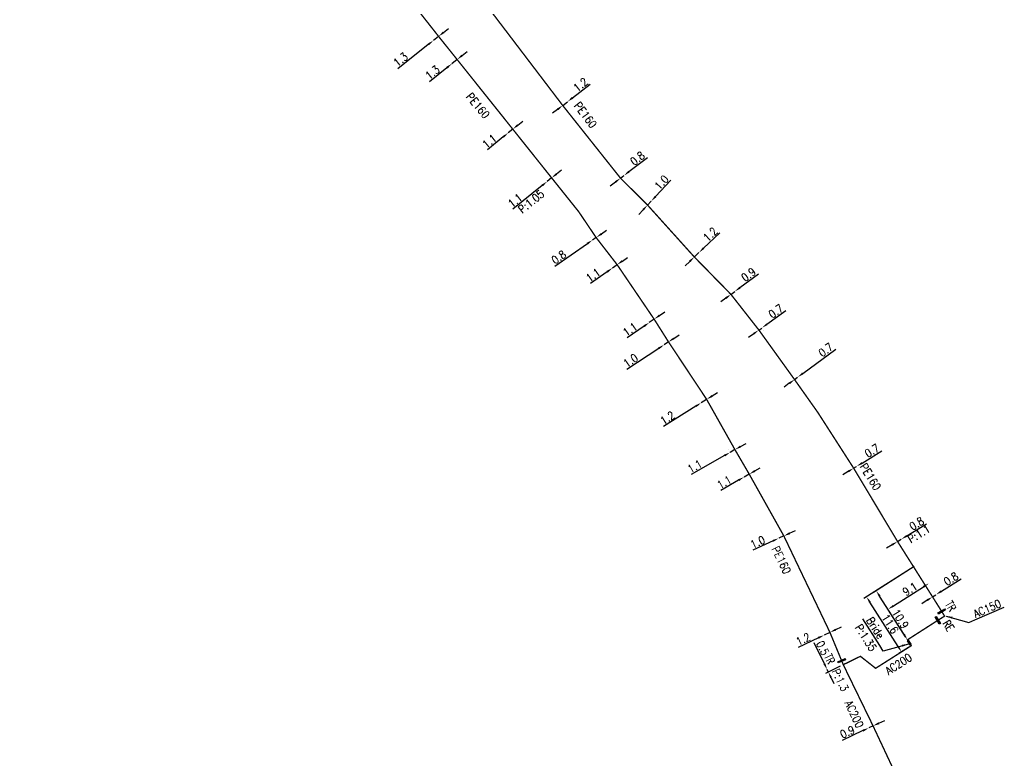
# Model space of a CAD drawing. Header units: millimetres. Extents: x 160996 to 162003, y 120996 to 122000.
# Drawn here: x 161220.3 to 161404.9, y 121206 to 121344.9 of the extents above; entities that cross this region are included whole.
import ezdxf
from ezdxf.enums import TextEntityAlignment as Align

# ---------------------------------------------------------------- set-up
doc = ezdxf.new("R2010")
doc.units = ezdxf.units.MM
doc.header["$PDMODE"] = 34
doc.linetypes.add('L_25_AP', pattern=[2000, 1000, 1000])
doc.linetypes.add('L_25_PE', pattern=[2000, 1000, 1000])
doc.layers.get('0').update_dxf_attribs({"linetype": 'CONTINUOUS'})
doc.layers.get('Defpoints').update_dxf_attribs({"linetype": 'CONTINUOUS'})
doc.layers.add('L_150', color=1, linetype='CONTINUOUS')
doc.layers.add('L_340', color=7, linetype='CONTINUOUS')
doc.styles.get("Standard").update_dxf_attribs({"font": 'romans.shx', "width": 0.85})
doc.dimstyles.get("Standard").update_dxf_attribs({"dimtxt": 1.5, "dimasz": 1.2, "dimexe": 0.625, "dimexo": 0.625, "dimgap": 0.25, "dimtad": 1, "dimdec": 1, "dimzin": 0, "dimdsep": 46, "dimtxsty": 'Standard', "dimcen": -0.5, "dimadec": 0, "dimazin": 0, "dimtfac": 1, "dimtdec": 1, "dimtmove": 0, "dimatfit": 3, "dimfxl": 0, "dimtolj": 1, "dimtzin": 0, "dimarcsym": 0})

# ---------------------------------------------------------------- blocks, each defined once
blk = doc.blocks.new('L_340_19')
at = {"linetype": 'Continuous'}
blk.add_hatch(color=0, dxfattribs=at).paths.add_polyline_path([(0.12, 0.75), (-0.12, 0.75), (-0.12, -0.75), (0.12, -0.75)])
at = {"color": 0, "linetype": 'Continuous'}
blk.add_lwpolyline([(-0.12, 0.75), (0.12, 0.75), (0.12, -0.75), (-0.12, -0.75)], close=True, dxfattribs=at)
at = {"color": 0, "linetype": 'Continuous', "width": 0.75}
for tag, height, flags, p in [('TR', 1, 8, (0, 1.98)), ('DEF_LEG', 1.2, 3, (0, -5)), ('DEF_COUP', 1.2, 3, (0, -7.5)), ('DEF_TYPE', 1.2, 3, (0, -10))]:
    blk.add_attdef(tag, text='', height=height, dxfattribs=dict(at, flags=flags)).set_placement(p, align=Align.MIDDLE)
blk = doc.blocks.new('L_340_21')
at = {"linetype": 'Continuous'}
blk.add_hatch(color=0, dxfattribs=at).paths.add_polyline_path([(0.125, 0.75), (-0.125, 0.75), (-0.125, -0.75), (0.125, -0.75)])
at = {"color": 0, "linetype": 'Continuous'}
blk.add_lwpolyline([(-0.125, 0.75), (0.125, 0.75), (0.125, -0.75), (-0.125, -0.75)], close=True, dxfattribs=at)
at = {"color": 0, "linetype": 'Continuous', "width": 0.75}
for tag, height, flags, p in [('RE', 1.5, 8, (0, 3)), ('DEF_LEG', 1.2, 3, (0, -5)), ('DEF_COUP', 1.2, 3, (0, -7.5)), ('DEF_TYPE', 1.2, 3, (0, -10))]:
    blk.add_attdef(tag, text='', height=height, dxfattribs=dict(at, flags=flags)).set_placement(p, align=Align.MIDDLE)
blk = doc.blocks.new('L_340_02')
at = {"color": 0, "linetype": 'Continuous'}
blk.add_solid([(-0.75, 0.25), (0.75, 0.25), (-0.75, -0.25), (0.75, -0.25)], dxfattribs=at)
at = {"color": 0, "linetype": 'Continuous', "width": 0.75, "flags": 3}
for tag, p in [('DEF_LEG', (0, -4.75)), ('DEF_COUP', (0, -7.25)), ('DEF_TYPE', (0, -9.75))]:
    blk.add_attdef(tag, text='', height=1.2, dxfattribs=at).set_placement(p, align=Align.MIDDLE)
blk = doc.blocks.new('*D1334')
at = {"layer": 'Defpoints', "color": 0, "linetype": 'Continuous', "transparency": 16777216}
for p in [(161391.41, 121236.7), (161392.05, 121237.1), (161392.05, 121237.1)]:
    blk.add_point(p, dxfattribs=at)
at = {"layer": 'L_150', "color": 0, "linetype": 'Continuous', "lineweight": -2, "transparency": 16777216}
for p, q in [((161393.06, 121237.75), (161396.75, 121240.09)), ((161390.4, 121236.06), (161389.39, 121235.41)), ((161391.08, 121237.23), (161391.08, 121237.23)), ((161391.41, 121236.7), (161392.05, 121237.1)), ((161391.71, 121237.63), (161391.71, 121237.63))]:
    blk.add_line(p, q, dxfattribs=at)
at = {"layer": 'L_150', "color": 0, "linetype": 'Continuous', "transparency": 16777216}
for points in [[(161392.95, 121237.92), (161393.17, 121237.58), (161392.05, 121237.1)], [(161390.29, 121236.23), (161390.51, 121235.89), (161391.41, 121236.7)]]:
    blk.add_solid(points, dxfattribs=at)
at = {"layer": 'L_150', "color": 0, "linetype": 'Continuous', "transparency": 16777216, "insert": (161394.87, 121240.08), "char_height": 1.5, "attachment_point": 5, "rotation": 32.4348}
blk.add_mtext('\\A1;0.8', dxfattribs=at)
blk = doc.blocks.new('*D1335')
at = {"layer": 'Defpoints', "color": 0, "linetype": 'Continuous', "transparency": 16777216}
for p in [(161390.7, 121239.22), (161390.7, 121239.22), (161386.7, 121228.64)]:
    blk.add_point(p, dxfattribs=at)
at = {"layer": 'L_150', "color": 0, "linetype": 'Continuous', "lineweight": -2, "transparency": 16777216}
for p, q in [((161384.08, 121235), (161389.69, 121238.57)), ((161386.36, 121229.17), (161382.73, 121234.89))]:
    blk.add_line(p, q, dxfattribs=at)
at = {"layer": 'L_150', "color": 0, "linetype": 'Continuous', "transparency": 16777216}
for points in [[(161389.58, 121238.74), (161389.8, 121238.4), (161390.7, 121239.22)], [(161383.97, 121235.17), (161384.18, 121234.84), (161383.06, 121234.36)]]:
    blk.add_solid(points, dxfattribs=at)
at = {"layer": 'L_150', "color": 0, "linetype": 'Continuous', "transparency": 16777216, "insert": (161387.17, 121238.15), "char_height": 1.5, "attachment_point": 5, "rotation": 32.4348}
blk.add_mtext('\\A1;9.1', dxfattribs=at)
blk = doc.blocks.new('*D1336')
at = {"layer": 'Defpoints', "color": 0, "linetype": 'Continuous', "transparency": 16777216}
for p in [(161371.65, 121223.07), (161371.65, 121223.07), (161374.67, 121223.98)]:
    blk.add_point(p, dxfattribs=at)
at = {"layer": 'L_150', "color": 0, "linetype": 'Continuous', "lineweight": -2, "transparency": 16777216}
for p, q in [((161371.13, 121224.14), (161369.22, 121228.07)), ((161374.11, 121223.7), (161371.31, 121222.34)), ((161371.87, 121222.62), (161371.65, 121223.07)), ((161372.4, 121221.54), (161372.92, 121220.46))]:
    blk.add_line(p, q, dxfattribs=at)
at = {"layer": 'L_150', "color": 0, "linetype": 'Continuous', "transparency": 16777216}
for points in [[(161371.31, 121224.23), (161370.95, 121224.06), (161371.65, 121223.07)], [(161372.58, 121221.62), (161372.22, 121221.45), (161371.87, 121222.62)]]:
    blk.add_solid(points, dxfattribs=at)
at = {"layer": 'L_150', "color": 0, "linetype": 'Continuous', "transparency": 16777216, "insert": (161370.81, 121227.09), "char_height": 1.5, "attachment_point": 5, "rotation": 295.9561}
blk.add_mtext('\\A1;0.5', dxfattribs=at)
blk = doc.blocks.new('*D1337')
at = {"layer": 'Defpoints', "color": 0, "linetype": 'Continuous', "transparency": 16777216}
for p in [(161371.09, 121229.52), (161371.09, 121229.52), (161372.17, 121230.04)]:
    blk.add_point(p, dxfattribs=at)
at = {"layer": 'L_150', "color": 0, "linetype": 'Continuous', "lineweight": -2, "transparency": 16777216}
for p, q in [((161373.26, 121230.55), (161374.34, 121231.06)), ((161370, 121229.01), (161366.22, 121227.22)), ((161372.17, 121230.04), (161371.09, 121229.52))]:
    blk.add_line(p, q, dxfattribs=at)
at = {"layer": 'L_150', "color": 0, "linetype": 'Continuous', "transparency": 16777216}
for points in [[(161373.17, 121230.73), (161373.34, 121230.37), (161372.17, 121230.04)], [(161369.92, 121229.19), (161370.09, 121228.83), (161371.09, 121229.52)]]:
    blk.add_solid(points, dxfattribs=at)
at = {"layer": 'L_150', "color": 0, "linetype": 'Continuous', "transparency": 16777216, "insert": (161367.14, 121228.76), "char_height": 1.5, "attachment_point": 5, "rotation": 25.3399}
blk.add_mtext('\\A1;1.2', dxfattribs=at)
blk = doc.blocks.new('*D1338')
at = {"layer": 'Defpoints', "color": 0, "linetype": 'Continuous', "transparency": 16777216}
for p in [(161379.45, 121212.11), (161379.45, 121212.11), (161380.26, 121212.49)]:
    blk.add_point(p, dxfattribs=at)
at = {"layer": 'L_150', "color": 0, "linetype": 'Continuous', "lineweight": -2, "transparency": 16777216}
for p, q in [((161380.26, 121212.49), (161379.45, 121212.11)), ((161381.35, 121213), (161382.44, 121213.51)), ((161378.36, 121211.61), (161374.45, 121209.78))]:
    blk.add_line(p, q, dxfattribs=at)
at = {"layer": 'L_150', "color": 0, "linetype": 'Continuous', "transparency": 16777216}
for points in [[(161378.27, 121211.79), (161378.44, 121211.42), (161379.45, 121212.11)], [(161381.26, 121213.18), (161381.43, 121212.82), (161380.26, 121212.49)]]:
    blk.add_solid(points, dxfattribs=at)
at = {"layer": 'L_150', "color": 0, "linetype": 'Continuous', "transparency": 16777216, "insert": (161375.44, 121211.35), "char_height": 1.5, "attachment_point": 5, "rotation": 25.0293}
blk.add_mtext('\\A1;0.9', dxfattribs=at)
blk = doc.blocks.new('*D1471')
at = {"layer": 'Defpoints', "color": 0, "linetype": 'Continuous', "transparency": 16777216}
for p in [(161298.8, 121341.81), (161297.82, 121341.03), (161297.82, 121341.03)]:
    blk.add_point(p, dxfattribs=at)
at = {"layer": 'L_150', "color": 0, "linetype": 'Continuous', "lineweight": -2, "transparency": 16777216}
for p, q in [((161299.74, 121342.56), (161300.68, 121343.3)), ((161298.8, 121341.81), (161297.82, 121341.03)), ((161296.88, 121340.29), (161291.14, 121335.74))]:
    blk.add_line(p, q, dxfattribs=at)
at = {"layer": 'L_150', "color": 0, "linetype": 'Continuous', "transparency": 16777216}
for points in [[(161299.61, 121342.71), (161299.86, 121342.4), (161298.8, 121341.81)], [(161296.75, 121340.45), (161297, 121340.13), (161297.82, 121341.03)]]:
    blk.add_solid(points, dxfattribs=at)
at = {"layer": 'L_150', "color": 0, "linetype": 'Continuous', "transparency": 16777216, "insert": (161291.69, 121337.46), "char_height": 1.5, "attachment_point": 5, "rotation": 38.3942}
blk.add_mtext('\\A1;1.3', dxfattribs=at)
blk = doc.blocks.new('*D1472')
at = {"layer": 'Defpoints', "color": 0, "linetype": 'Continuous', "transparency": 16777216}
for p in [(161301.31, 121336.69), (161301.31, 121336.69), (161302.28, 121337.47)]:
    blk.add_point(p, dxfattribs=at)
at = {"layer": 'L_150', "color": 0, "linetype": 'Continuous', "lineweight": -2, "transparency": 16777216}
for p, q in [((161303.22, 121338.23), (161304.15, 121338.98)), ((161300.37, 121335.94), (161297.11, 121333.31)), ((161302.28, 121337.47), (161301.31, 121336.69))]:
    blk.add_line(p, q, dxfattribs=at)
at = {"layer": 'L_150', "color": 0, "linetype": 'Continuous', "transparency": 16777216}
for points in [[(161303.09, 121338.38), (161303.34, 121338.07), (161302.28, 121337.47)], [(161300.25, 121336.1), (161300.5, 121335.78), (161301.31, 121336.69)]]:
    blk.add_solid(points, dxfattribs=at)
at = {"layer": 'L_150', "color": 0, "linetype": 'Continuous', "transparency": 16777216, "insert": (161297.65, 121335.03), "char_height": 1.5, "attachment_point": 5, "rotation": 38.7963}
blk.add_mtext('\\A1;1.3', dxfattribs=at)
blk = doc.blocks.new('*D1473')
at = {"layer": 'Defpoints', "color": 0, "linetype": 'Continuous', "transparency": 16777216}
for p in [(161311.86, 121323.72), (161311.86, 121323.72), (161312.71, 121324.41)]:
    blk.add_point(p, dxfattribs=at)
at = {"layer": 'L_150', "color": 0, "linetype": 'Continuous', "lineweight": -2, "transparency": 16777216}
for p, q in [((161313.64, 121325.17), (161314.57, 121325.92)), ((161310.93, 121322.96), (161307.96, 121320.55)), ((161312.71, 121324.41), (161311.86, 121323.72))]:
    blk.add_line(p, q, dxfattribs=at)
at = {"layer": 'L_150', "color": 0, "linetype": 'Continuous', "transparency": 16777216}
for points in [[(161313.52, 121325.32), (161313.77, 121325.01), (161312.71, 121324.41)], [(161310.8, 121323.12), (161311.05, 121322.8), (161311.86, 121323.72)]]:
    blk.add_solid(points, dxfattribs=at)
at = {"layer": 'L_150', "color": 0, "linetype": 'Continuous', "transparency": 16777216, "insert": (161308.35, 121322.15), "char_height": 1.5, "attachment_point": 5, "rotation": 39.1083}
blk.add_mtext('\\A1;1.1', dxfattribs=at)
blk = doc.blocks.new('*D1474')
at = {"layer": 'Defpoints', "color": 0, "linetype": 'Continuous', "transparency": 16777216}
for p in [(161319.18, 121314.61), (161319.18, 121314.61), (161320, 121315.27)]:
    blk.add_point(p, dxfattribs=at)
at = {"layer": 'L_150', "color": 0, "linetype": 'Continuous', "lineweight": -2, "transparency": 16777216}
for p, q in [((161320.93, 121316.02), (161321.87, 121316.77)), ((161318.25, 121313.86), (161312.75, 121309.43)), ((161320, 121315.27), (161319.18, 121314.61))]:
    blk.add_line(p, q, dxfattribs=at)
at = {"layer": 'L_150', "color": 0, "linetype": 'Continuous', "transparency": 16777216}
for points in [[(161320.81, 121316.18), (161321.06, 121315.86), (161320, 121315.27)], [(161318.12, 121314.01), (161318.37, 121313.7), (161319.18, 121314.61)]]:
    blk.add_solid(points, dxfattribs=at)
at = {"layer": 'L_150', "color": 0, "linetype": 'Continuous', "transparency": 16777216, "insert": (161313.15, 121311.03), "char_height": 1.5, "attachment_point": 5, "rotation": 38.8444}
blk.add_mtext('\\A1;1.1', dxfattribs=at)
blk = doc.blocks.new('*D1475')
at = {"layer": 'Defpoints', "color": 0, "linetype": 'Continuous', "transparency": 16777216}
for p in [(161327.68, 121303.62), (161327.68, 121303.62), (161328.34, 121304.08)]:
    blk.add_point(p, dxfattribs=at)
at = {"layer": 'L_150', "color": 0, "linetype": 'Continuous', "lineweight": -2, "transparency": 16777216}
for p, q in [((161327.98, 121304.59), (161327.98, 121304.59)), ((161329.32, 121304.77), (161330.3, 121305.46)), ((161326.7, 121302.93), (161320.61, 121298.67)), ((161327.32, 121304.13), (161327.32, 121304.13)), ((161328.34, 121304.08), (161327.68, 121303.62))]:
    blk.add_line(p, q, dxfattribs=at)
at = {"layer": 'L_150', "color": 0, "linetype": 'Continuous', "transparency": 16777216}
for points in [[(161329.2, 121304.93), (161329.43, 121304.6), (161328.34, 121304.08)], [(161326.58, 121303.1), (161326.81, 121302.77), (161327.68, 121303.62)]]:
    blk.add_solid(points, dxfattribs=at)
at = {"layer": 'L_150', "color": 0, "linetype": 'Continuous', "transparency": 16777216, "insert": (161321.34, 121300.4), "char_height": 1.5, "attachment_point": 5, "rotation": 35.0159}
blk.add_mtext('\\A1;0.8', dxfattribs=at)
blk = doc.blocks.new('*D1476')
at = {"layer": 'Defpoints', "color": 0, "linetype": 'Continuous', "transparency": 16777216}
for p in [(161332.28, 121298.99), (161331.38, 121298.36), (161331.38, 121298.36)]:
    blk.add_point(p, dxfattribs=at)
at = {"layer": 'L_150', "color": 0, "linetype": 'Continuous', "lineweight": -2, "transparency": 16777216}
for p, q in [((161332.28, 121298.99), (161331.38, 121298.36)), ((161333.26, 121299.68), (161334.24, 121300.37)), ((161330.39, 121297.67), (161327.26, 121295.47))]:
    blk.add_line(p, q, dxfattribs=at)
at = {"layer": 'L_150', "color": 0, "linetype": 'Continuous', "transparency": 16777216}
for points in [[(161333.14, 121299.84), (161333.37, 121299.51), (161332.28, 121298.99)], [(161330.28, 121297.83), (161330.51, 121297.5), (161331.38, 121298.36)]]:
    blk.add_solid(points, dxfattribs=at)
at = {"layer": 'L_150', "color": 0, "linetype": 'Continuous', "transparency": 16777216, "insert": (161327.76, 121297.04), "char_height": 1.5, "attachment_point": 5, "rotation": 35.0559}
blk.add_mtext('\\A1;1.1', dxfattribs=at)
blk = doc.blocks.new('*D1477')
at = {"layer": 'Defpoints', "color": 0, "linetype": 'Continuous', "transparency": 16777216}
for p in [(161338.31, 121288.15), (161338.31, 121288.15), (161339.21, 121288.78)]:
    blk.add_point(p, dxfattribs=at)
at = {"layer": 'L_150', "color": 0, "linetype": 'Continuous', "lineweight": -2, "transparency": 16777216}
for p, q in [((161340.2, 121289.46), (161341.19, 121290.14)), ((161339.21, 121288.78), (161338.31, 121288.15)), ((161337.32, 121287.47), (161334.18, 121285.29))]:
    blk.add_line(p, q, dxfattribs=at)
at = {"layer": 'L_150', "color": 0, "linetype": 'Continuous', "transparency": 16777216}
for points in [[(161340.09, 121289.62), (161340.31, 121289.3), (161339.21, 121288.78)], [(161337.21, 121287.63), (161337.44, 121287.3), (161338.31, 121288.15)]]:
    blk.add_solid(points, dxfattribs=at)
at = {"layer": 'L_150', "color": 0, "linetype": 'Continuous', "transparency": 16777216, "insert": (161334.69, 121286.86), "char_height": 1.5, "attachment_point": 5, "rotation": 34.7181}
blk.add_mtext('\\A1;1.1', dxfattribs=at)
blk = doc.blocks.new('*D1478')
at = {"layer": 'Defpoints', "color": 0, "linetype": 'Continuous', "transparency": 16777216}
for p in [(161341.07, 121283.96), (161341.07, 121283.96), (161341.91, 121284.51)]:
    blk.add_point(p, dxfattribs=at)
at = {"layer": 'L_150', "color": 0, "linetype": 'Continuous', "lineweight": -2, "transparency": 16777216}
for p, q in [((161342.91, 121285.17), (161343.91, 121285.83)), ((161341.91, 121284.51), (161341.07, 121283.96)), ((161340.07, 121283.3), (161334.1, 121279.36))]:
    blk.add_line(p, q, dxfattribs=at)
at = {"layer": 'L_150', "color": 0, "linetype": 'Continuous', "transparency": 16777216}
for points in [[(161339.96, 121283.47), (161340.18, 121283.13), (161341.07, 121283.96)], [(161342.8, 121285.34), (161343.02, 121285.01), (161341.91, 121284.51)]]:
    blk.add_solid(points, dxfattribs=at)
at = {"layer": 'L_150', "color": 0, "linetype": 'Continuous', "transparency": 16777216, "insert": (161334.8, 121281.02), "char_height": 1.5, "attachment_point": 5, "rotation": 33.4187}
blk.add_mtext('\\A1;1.0', dxfattribs=at)
blk = doc.blocks.new('*D1479')
at = {"layer": 'Defpoints', "color": 0, "linetype": 'Continuous', "transparency": 16777216}
for p in [(161348.04, 121273.09), (161348.04, 121273.09), (161349.06, 121273.73)]:
    blk.add_point(p, dxfattribs=at)
at = {"layer": 'L_150', "color": 0, "linetype": 'Continuous', "lineweight": -2, "transparency": 16777216}
for p, q in [((161350.07, 121274.37), (161351.08, 121275.01)), ((161349.06, 121273.73), (161348.04, 121273.09)), ((161347.03, 121272.45), (161340.98, 121268.62))]:
    blk.add_line(p, q, dxfattribs=at)
at = {"layer": 'L_150', "color": 0, "linetype": 'Continuous', "transparency": 16777216}
for points in [[(161346.92, 121272.62), (161347.14, 121272.28), (161348.04, 121273.09)], [(161349.96, 121274.54), (161350.18, 121274.2), (161349.06, 121273.73)]]:
    blk.add_solid(points, dxfattribs=at)
at = {"layer": 'L_150', "color": 0, "linetype": 'Continuous', "transparency": 16777216, "insert": (161341.71, 121270.26), "char_height": 1.5, "attachment_point": 5, "rotation": 32.325}
blk.add_mtext('\\A1;1.2', dxfattribs=at)
blk = doc.blocks.new('*D1480')
at = {"layer": 'Defpoints', "color": 0, "linetype": 'Continuous', "transparency": 16777216}
for p in [(161353.45, 121263.79), (161353.45, 121263.79), (161354.36, 121264.31)]:
    blk.add_point(p, dxfattribs=at)
at = {"layer": 'L_150', "color": 0, "linetype": 'Continuous', "lineweight": -2, "transparency": 16777216}
for p, q in [((161355.41, 121264.9), (161356.45, 121265.49)), ((161353.14, 121264.33), (161353.14, 121264.33)), ((161354.36, 121264.31), (161353.45, 121263.79)), ((161354.05, 121264.85), (161354.05, 121264.85)), ((161352.41, 121263.19), (161346.18, 121259.65))]:
    blk.add_line(p, q, dxfattribs=at)
at = {"layer": 'L_150', "color": 0, "linetype": 'Continuous', "transparency": 16777216}
for points in [[(161352.31, 121263.37), (161352.51, 121263.02), (161353.45, 121263.79)], [(161355.31, 121265.07), (161355.51, 121264.73), (161354.36, 121264.31)]]:
    blk.add_solid(points, dxfattribs=at)
at = {"layer": 'L_150', "color": 0, "linetype": 'Continuous', "transparency": 16777216, "insert": (161346.83, 121261.17), "char_height": 1.5, "attachment_point": 5, "rotation": 29.6455}
blk.add_mtext('\\A1;1.1', dxfattribs=at)
blk = doc.blocks.new('*D1481')
at = {"layer": 'Defpoints', "color": 0, "linetype": 'Continuous', "transparency": 16777216}
for p in [(161356.08, 121259.17), (161356.08, 121259.17), (161357.04, 121259.71)]:
    blk.add_point(p, dxfattribs=at)
at = {"layer": 'L_150', "color": 0, "linetype": 'Continuous', "lineweight": -2, "transparency": 16777216}
for p, q in [((161358.08, 121260.31), (161359.12, 121260.9)), ((161355.04, 121258.57), (161351.72, 121256.67)), ((161357.04, 121259.71), (161356.08, 121259.17))]:
    blk.add_line(p, q, dxfattribs=at)
at = {"layer": 'L_150', "color": 0, "linetype": 'Continuous', "transparency": 16777216}
for points in [[(161357.98, 121260.48), (161358.18, 121260.13), (161357.04, 121259.71)], [(161354.94, 121258.74), (161355.14, 121258.4), (161356.08, 121259.17)]]:
    blk.add_solid(points, dxfattribs=at)
at = {"layer": 'L_150', "color": 0, "linetype": 'Continuous', "transparency": 16777216, "insert": (161352.36, 121258.19), "char_height": 1.5, "attachment_point": 5, "rotation": 29.7196}
blk.add_mtext('\\A1;1.1', dxfattribs=at)
blk = doc.blocks.new('*D1482')
at = {"layer": 'Defpoints', "color": 0, "linetype": 'Continuous', "transparency": 16777216}
for p in [(161362.59, 121247.69), (161362.59, 121247.69), (161363.53, 121248.12)]:
    blk.add_point(p, dxfattribs=at)
at = {"layer": 'L_150', "color": 0, "linetype": 'Continuous', "lineweight": -2, "transparency": 16777216}
for p, q in [((161364.62, 121248.62), (161365.71, 121249.12)), ((161361.5, 121247.19), (161357.69, 121245.44)), ((161363.53, 121248.12), (161362.59, 121247.69))]:
    blk.add_line(p, q, dxfattribs=at)
at = {"layer": 'L_150', "color": 0, "linetype": 'Continuous', "transparency": 16777216}
for points in [[(161361.42, 121247.37), (161361.58, 121247.01), (161362.59, 121247.69)], [(161364.54, 121248.8), (161364.71, 121248.44), (161363.53, 121248.12)]]:
    blk.add_solid(points, dxfattribs=at)
at = {"layer": 'L_150', "color": 0, "linetype": 'Continuous', "transparency": 16777216, "insert": (161358.63, 121246.97), "char_height": 1.5, "attachment_point": 5, "rotation": 24.6352}
blk.add_mtext('\\A1;1.0', dxfattribs=at)
blk = doc.blocks.new('*D1483')
at = {"layer": 'Defpoints', "color": 0, "linetype": 'Continuous', "transparency": 16777216}
for p in [(161322.07, 121328.86), (161322.98, 121329.56), (161322.98, 121329.56)]:
    blk.add_point(p, dxfattribs=at)
at = {"layer": 'L_150', "color": 0, "linetype": 'Continuous', "lineweight": -2, "transparency": 16777216}
for p, q in [((161323.92, 121330.3), (161327.23, 121332.88)), ((161322.07, 121328.86), (161322.98, 121329.56)), ((161321.12, 121328.12), (161320.18, 121327.38))]:
    blk.add_line(p, q, dxfattribs=at)
at = {"layer": 'L_150', "color": 0, "linetype": 'Continuous', "transparency": 16777216}
for points in [[(161323.8, 121330.46), (161324.05, 121330.14), (161322.98, 121329.56)], [(161321, 121328.28), (161321.25, 121327.96), (161322.07, 121328.86)]]:
    blk.add_solid(points, dxfattribs=at)
at = {"layer": 'L_150', "color": 0, "linetype": 'Continuous', "transparency": 16777216, "insert": (161325.43, 121332.75), "char_height": 1.5, "attachment_point": 5, "rotation": 37.9221}
blk.add_mtext('\\A1;1.2', dxfattribs=at)
blk = doc.blocks.new('*D1484')
at = {"layer": 'Defpoints', "color": 0, "linetype": 'Continuous', "transparency": 16777216}
for p in [(161333.54, 121315.7), (161333.54, 121315.7), (161332.91, 121315.22)]:
    blk.add_point(p, dxfattribs=at)
at = {"layer": 'L_150', "color": 0, "linetype": 'Continuous', "lineweight": -2, "transparency": 16777216}
for p, q in [((161334.49, 121316.44), (161337.96, 121319.1)), ((161332.91, 121315.22), (161333.54, 121315.7)), ((161331.96, 121314.48), (161331, 121313.75))]:
    blk.add_line(p, q, dxfattribs=at)
at = {"layer": 'L_150', "color": 0, "linetype": 'Continuous', "transparency": 16777216}
for points in [[(161334.37, 121316.59), (161334.61, 121316.28), (161333.54, 121315.7)], [(161331.83, 121314.64), (161332.08, 121314.33), (161332.91, 121315.22)]]:
    blk.add_solid(points, dxfattribs=at)
at = {"layer": 'L_150', "color": 0, "linetype": 'Continuous', "transparency": 16777216, "insert": (161336.09, 121318.93), "char_height": 1.5, "attachment_point": 5, "rotation": 37.5887}
blk.add_mtext('\\A1;0.8', dxfattribs=at)
blk = doc.blocks.new('*D1485')
at = {"layer": 'Defpoints', "color": 0, "linetype": 'Continuous', "transparency": 16777216}
for p in [(161384.85, 121247.08), (161385.54, 121247.5), (161385.54, 121247.5)]:
    blk.add_point(p, dxfattribs=at)
at = {"layer": 'L_150', "color": 0, "linetype": 'Continuous', "lineweight": -2, "transparency": 16777216}
for p, q in [((161386.56, 121248.12), (161390.3, 121250.39)), ((161384.85, 121247.08), (161385.54, 121247.5)), ((161383.82, 121246.46), (161382.8, 121245.84))]:
    blk.add_line(p, q, dxfattribs=at)
at = {"layer": 'L_150', "color": 0, "linetype": 'Continuous', "transparency": 16777216}
for points in [[(161383.72, 121246.63), (161383.93, 121246.29), (161384.85, 121247.08)], [(161386.46, 121248.29), (161386.66, 121247.95), (161385.54, 121247.5)]]:
    blk.add_solid(points, dxfattribs=at)
at = {"layer": 'L_150', "color": 0, "linetype": 'Continuous', "transparency": 16777216, "insert": (161388.43, 121250.42), "char_height": 1.5, "attachment_point": 5, "rotation": 31.2199}
blk.add_mtext('\\A1;0.8', dxfattribs=at)
blk = doc.blocks.new('*D1486')
at = {"layer": 'Defpoints', "color": 0, "linetype": 'Continuous', "transparency": 16777216}
for p in [(161376.62, 121260.83), (161377.17, 121261.17), (161377.17, 121261.17)]:
    blk.add_point(p, dxfattribs=at)
at = {"layer": 'L_150', "color": 0, "linetype": 'Continuous', "lineweight": -2, "transparency": 16777216}
for p, q in [((161378.2, 121261.79), (161381.93, 121264.07)), ((161375.59, 121260.21), (161374.57, 121259.58)), ((161376.62, 121260.83), (161377.17, 121261.17))]:
    blk.add_line(p, q, dxfattribs=at)
at = {"layer": 'L_150', "color": 0, "linetype": 'Continuous', "transparency": 16777216}
for points in [[(161378.09, 121261.96), (161378.3, 121261.62), (161377.17, 121261.17)], [(161375.49, 121260.38), (161375.7, 121260.03), (161376.62, 121260.83)]]:
    blk.add_solid(points, dxfattribs=at)
at = {"layer": 'L_150', "color": 0, "linetype": 'Continuous', "transparency": 16777216, "insert": (161380.05, 121264.1), "char_height": 1.5, "attachment_point": 5, "rotation": 31.3908}
blk.add_mtext('\\A1;0.7', dxfattribs=at)
blk = doc.blocks.new('*D1487')
at = {"layer": 'Defpoints', "color": 0, "linetype": 'Continuous', "transparency": 16777216}
for p in [(161365.53, 121277.46), (161366.09, 121277.88), (161366.09, 121277.88)]:
    blk.add_point(p, dxfattribs=at)
at = {"layer": 'L_150', "color": 0, "linetype": 'Continuous', "lineweight": -2, "transparency": 16777216}
for p, q in [((161367.06, 121278.59), (161373.26, 121283.16)), ((161364.56, 121276.75), (161363.59, 121276.04)), ((161365.53, 121277.46), (161366.09, 121277.88))]:
    blk.add_line(p, q, dxfattribs=at)
at = {"layer": 'L_150', "color": 0, "linetype": 'Continuous', "transparency": 16777216}
for points in [[(161366.94, 121278.75), (161367.17, 121278.43), (161366.09, 121277.88)], [(161364.44, 121276.91), (161364.68, 121276.59), (161365.53, 121277.46)]]:
    blk.add_solid(points, dxfattribs=at)
at = {"layer": 'L_150', "color": 0, "linetype": 'Continuous', "transparency": 16777216, "insert": (161371.39, 121283.03), "char_height": 1.5, "attachment_point": 5, "rotation": 36.4037}
blk.add_mtext('\\A1;0.7', dxfattribs=at)
blk = doc.blocks.new('*D1488')
at = {"layer": 'Defpoints', "color": 0, "linetype": 'Continuous', "transparency": 16777216}
for p in [(161358.85, 121286.74), (161359.38, 121287.12), (161359.38, 121287.12)]:
    blk.add_point(p, dxfattribs=at)
at = {"layer": 'L_150', "color": 0, "linetype": 'Continuous', "lineweight": -2, "transparency": 16777216}
for p, q in [((161360.36, 121287.82), (161363.9, 121290.38)), ((161357.88, 121286.04), (161356.91, 121285.34)), ((161358.85, 121286.74), (161359.38, 121287.12)), ((161359.22, 121286.23), (161359.22, 121286.23)), ((161359.75, 121286.61), (161359.75, 121286.61))]:
    blk.add_line(p, q, dxfattribs=at)
at = {"layer": 'L_150', "color": 0, "linetype": 'Continuous', "transparency": 16777216}
for points in [[(161360.24, 121287.98), (161360.47, 121287.66), (161359.38, 121287.12)], [(161357.76, 121286.2), (161358, 121285.88), (161358.85, 121286.74)]]:
    blk.add_solid(points, dxfattribs=at)
at = {"layer": 'L_150', "color": 0, "linetype": 'Continuous', "transparency": 16777216, "insert": (161362.03, 121290.26), "char_height": 1.5, "attachment_point": 5, "rotation": 35.7698}
blk.add_mtext('\\A1;0.7', dxfattribs=at)
blk = doc.blocks.new('*D1489')
at = {"layer": 'Defpoints', "color": 0, "linetype": 'Continuous', "transparency": 16777216}
for p in [(161353.61, 121293.43), (161354.34, 121293.97), (161354.34, 121293.97)]:
    blk.add_point(p, dxfattribs=at)
at = {"layer": 'L_150', "color": 0, "linetype": 'Continuous', "lineweight": -2, "transparency": 16777216}
for p, q in [((161355.3, 121294.69), (161358.76, 121297.26)), ((161353.61, 121293.43), (161354.34, 121293.97)), ((161352.65, 121292.72), (161351.69, 121292))]:
    blk.add_line(p, q, dxfattribs=at)
at = {"layer": 'L_150', "color": 0, "linetype": 'Continuous', "transparency": 16777216}
for points in [[(161352.53, 121292.88), (161352.77, 121292.56), (161353.61, 121293.43)], [(161355.18, 121294.85), (161355.42, 121294.53), (161354.34, 121293.97)]]:
    blk.add_solid(points, dxfattribs=at)
at = {"layer": 'L_150', "color": 0, "linetype": 'Continuous', "transparency": 16777216, "insert": (161356.91, 121297.13), "char_height": 1.5, "attachment_point": 5, "rotation": 36.636}
blk.add_mtext('\\A1;0.9', dxfattribs=at)
blk = doc.blocks.new('*D1490')
at = {"layer": 'Defpoints', "color": 0, "linetype": 'Continuous', "transparency": 16777216}
for p in [(161347.62, 121301.27), (161347.62, 121301.27), (161346.75, 121300.44)]:
    blk.add_point(p, dxfattribs=at)
at = {"layer": 'L_150', "color": 0, "linetype": 'Continuous', "lineweight": -2, "transparency": 16777216}
for p, q in [((161348.48, 121302.1), (161351.51, 121304.99)), ((161346.75, 121300.44), (161347.62, 121301.27)), ((161345.88, 121299.61), (161345.01, 121298.78))]:
    blk.add_line(p, q, dxfattribs=at)
at = {"layer": 'L_150', "color": 0, "linetype": 'Continuous', "transparency": 16777216}
for points in [[(161348.35, 121302.24), (161348.62, 121301.95), (161347.62, 121301.27)], [(161345.74, 121299.76), (161346.02, 121299.47), (161346.75, 121300.44)]]:
    blk.add_solid(points, dxfattribs=at)
at = {"layer": 'L_150', "color": 0, "linetype": 'Continuous', "transparency": 16777216, "insert": (161349.74, 121304.68), "char_height": 1.5, "attachment_point": 5, "rotation": 43.7151}
blk.add_mtext('\\A1;1.2', dxfattribs=at)
blk = doc.blocks.new('*D1532')
at = {"layer": 'Defpoints', "color": 0, "linetype": 'Continuous', "transparency": 16777216}
for p in [(161388.48, 121242.71), (161380.84, 121237.85), (161386.7, 121228.64)]:
    blk.add_point(p, dxfattribs=at)
at = {"layer": 'L_150', "color": 0, "linetype": 'Continuous', "lineweight": -2, "transparency": 16777216}
for p, q in [((161387.96, 121242.37), (161380.32, 121237.52)), ((161386.06, 121229.65), (161381.49, 121236.84))]:
    blk.add_line(p, q, dxfattribs=at)
at = {"layer": 'L_150', "color": 0, "linetype": 'Continuous', "transparency": 16777216}
for points in [[(161381.66, 121236.95), (161381.32, 121236.73), (161380.84, 121237.85)], [(161386.23, 121229.76), (161385.89, 121229.54), (161386.7, 121228.64)]]:
    blk.add_solid(points, dxfattribs=at)
at = {"layer": 'L_150', "color": 0, "linetype": 'Continuous', "transparency": 16777216, "insert": (161385.39, 121232.56), "char_height": 1.5, "attachment_point": 5, "rotation": 302.4348}
blk.add_mtext('\\A1;10.9', dxfattribs=at)
blk = doc.blocks.new('*D716')
at = {"layer": 'Defpoints', "color": 0, "linetype": 'Continuous', "transparency": 16777216}
for p in [(161337.98, 121310.17), (161338.66, 121310.9), (161338.66, 121310.9)]:
    blk.add_point(p, dxfattribs=at)
at = {"layer": 'L_150', "color": 0, "linetype": 'Continuous', "lineweight": -2, "transparency": 16777216}
for p, q in [((161339.48, 121311.77), (161342.35, 121314.83)), ((161337.98, 121310.17), (161338.66, 121310.9)), ((161337.15, 121309.29), (161336.33, 121308.42))]:
    blk.add_line(p, q, dxfattribs=at)
at = {"layer": 'L_150', "color": 0, "linetype": 'Continuous', "transparency": 16777216}
for points in [[(161339.34, 121311.91), (161339.63, 121311.64), (161338.66, 121310.9)], [(161337.01, 121309.43), (161337.3, 121309.16), (161337.98, 121310.17)]]:
    blk.add_solid(points, dxfattribs=at)
at = {"layer": 'L_150', "color": 0, "linetype": 'Continuous', "transparency": 16777216, "insert": (161340.6, 121314.42), "char_height": 1.5, "attachment_point": 5, "rotation": 46.8092}
blk.add_mtext('\\A1;1.0', dxfattribs=at)
blk = doc.blocks.new('*D717')
at = {"layer": 'Defpoints', "color": 0, "linetype": 'Continuous', "transparency": 16777216}
for p in [(161388.48, 121242.71), (161379.03, 121236.7), (161387.41, 121227.53)]:
    blk.add_point(p, dxfattribs=at)
at = {"layer": 'L_150', "color": 0, "linetype": 'Continuous', "lineweight": -2, "transparency": 16777216}
for p, q in [((161387.96, 121242.37), (161378.51, 121236.37)), ((161384.95, 121227.39), (161379.68, 121235.69)), ((161386.88, 121227.2), (161385.07, 121226.05))]:
    blk.add_line(p, q, dxfattribs=at)
at = {"layer": 'L_150', "color": 0, "linetype": 'Continuous', "transparency": 16777216}
for points in [[(161379.84, 121235.8), (161379.51, 121235.58), (161379.03, 121236.7)], [(161385.12, 121227.5), (161384.78, 121227.29), (161385.59, 121226.38)]]:
    blk.add_solid(points, dxfattribs=at)
at = {"layer": 'L_150', "color": 0, "linetype": 'Continuous', "transparency": 16777216, "insert": (161383.45, 121231.61), "char_height": 1.5, "attachment_point": 5, "rotation": 302.4348}
blk.add_mtext('\\A1;11.6', dxfattribs=at)

msp = doc.modelspace()

# ---------------------------------------------------------------- linework, layer by layer
at = {"layer": 'L_150', "linetype": 'L_25_PE', "const_width": 0.25, "flags": 128}
for points in [[(161393.12, 121233.97), (161391.41, 121236.7), (161384.85, 121247.08), (161384.85, 121247.08), (161376.62, 121260.83), (161369.91, 121271.27), (161365.53, 121277.46), (161358.85, 121286.74), (161353.61, 121293.43), (161346.75, 121300.44), (161337.98, 121310.17), (161332.91, 121315.22), (161322.07, 121328.86), (161306.55, 121349.26), (161303.42, 121353.21), (161298.52, 121359.29), (161293.53, 121365.2), (161290.12, 121369.56), (161285.7, 121375.03), (161279.64, 121382.19), (161275.48, 121387.86), (161268.34, 121397.93), (161257.14, 121415.99), (161251.5, 121426.18), (161247.92, 121435.07), (161246.12, 121439.68), (161243.09, 121447.92), (161241.95, 121451.57), (161247.94, 121454.99), (161256.99, 121460.33), (161256.99, 121460.33), (161261.12, 121462.82), (161275.68, 121471.39), (161281.71, 121474.95), (161284.87, 121476.76), (161291.49, 121480.73), (161302.25, 121487.23), (161312.34, 121493.22), (161318.58, 121496.87), (161324.85, 121500.55), (161331.63, 121504.66), (161335.53, 121507.58), (161341.59, 121512.27), (161346.03, 121515.62), (161351.52, 121519.95), (161357.61, 121524.57), (161367.46, 121531.7), (161376.86, 121538.04), (161383.6, 121541.55), (161383.6, 121541.55), (161383.6, 121541.55)], [(161084.52, 121382), (161102.77, 121386.15), (161133.51, 121395.67), (161148.18, 121402.08), (161173, 121414.88), (161195.34, 121426.64), (161209.42, 121434.07), (161211.19, 121435.04), (161211.76, 121435.36), (161217.67, 121436.68), (161222.65, 121436.19), (161227.41, 121434.58), (161233.58, 121429.31), (161240.87, 121419.84), (161243.27, 121416.48), (161256.27, 121398.78), (161267.93, 121382.34), (161277.57, 121369.15), (161282.75, 121362.17), (161288.47, 121354.95), (161298.8, 121341.81), (161302.28, 121337.47), (161312.71, 121324.41), (161320, 121315.27), (161325.1, 121308.89), (161328.34, 121304.08), (161332.28, 121298.99), (161339.21, 121288.78), (161341.91, 121284.51), (161349.06, 121273.73), (161354.36, 121264.31), (161357.04, 121259.71), (161363.53, 121248.12), (161372.17, 121230.04), (161374.37, 121224.71)]]:
    msp.add_lwpolyline(points, dxfattribs=at)
at = {"layer": 'L_150', "linetype": 'L_25_AP', "const_width": 0.25, "flags": 128}
for points in [[(161393.12, 121233.97), (161393.67, 121233.08), (161392.39, 121232.29), (161386.7, 121228.64), (161387.41, 121227.53), (161380.74, 121223.3), (161377.89, 121225.55), (161374.67, 121223.98)], [(161374.37, 121224.71), (161374.67, 121223.98), (161380.26, 121212.49), (161386.02, 121200.19), (161402.54, 121166.86), (161404.45, 121163), (161400.44, 121156.21), (161393.55, 121147.57), (161392.98, 121147), (161392.33, 121146.29)]]:
    msp.add_lwpolyline(points, dxfattribs=at)

# ---------------------------------------------------------------- block references
at = {"layer": 'L_340'}
ref = msp.add_blockref('L_340_19', (161393.12, 121233.97), dxfattribs=dict(at, rotation=301.6212047951529))
ref.add_attrib('TR', 'TR', dxfattribs={"layer": '0', "color": 0, "linetype": 'Continuous', "height": 1.5, "rotation": 301.6212, "width": 0.75, "flags": 8}).set_placement((161394.83, 121234.95), align=Align.MIDDLE)
ref = msp.add_blockref('L_340_21', (161392.39, 121232.29), dxfattribs=dict(at, rotation=31.6212047957168))
ref.add_attrib('RE', 'RE', dxfattribs={"layer": '0', "color": 0, "linetype": 'Continuous', "height": 1.5, "rotation": 302.4348, "width": 0.75, "flags": 8}).set_placement((161394.4, 121231.3), align=Align.MIDDLE)
at = {"layer": 'L_340', "xscale": 0.7, "rotation": 122.8684951668764}
msp.add_blockref('L_340_02', (161387.05, 121228.1), dxfattribs=at)
at = {"layer": 'L_340'}
ref = msp.add_blockref('L_340_19', (161374.37, 121224.71), dxfattribs=dict(at, rotation=292.4161262887106))
ref.add_attrib('TR', 'TR', dxfattribs={"layer": '0', "color": 0, "linetype": 'Continuous', "height": 1.5, "rotation": 295.3399, "width": 0.75, "flags": 8}).set_placement((161372.12, 121225.05), align=Align.MIDDLE)

# ---------------------------------------------------------------- texts
at = {"layer": 'L_150', "linetype": 'Continuous', "width": 0.85}
for s, rotation, p in [('PE160', 309.7618, (161303.86, 121330.44)), ('PE160', 307.1191, (161324.1, 121328.8)), ('P:1.05', 38.8444, (161314.47, 121308.53)), ('PE160', 301.4769, (161377.7, 121261.15)), ('P:1.1', 31.2199, (161387.35, 121246.71)), ('PE160', 295.8383, (161361.19, 121245.73)), ('AC200', 32.6128, (161383.16, 121222.01)), ('P:1.3', 295.9561, (161372.49, 121222.76)), ('AC200', 295.0723, (161374.9, 121216.84))]:
    msp.add_text(s, height=1.5, rotation=rotation, dxfattribs=at).set_placement(p)
at = {"layer": 'L_150', "linetype": 'Continuous', "insert": (161399.47, 121232.72), "char_height": 1.5, "attachment_point": 7, "rotation": 23.3786}
msp.add_mtext('\\A1;AC150', dxfattribs=at)
at = {"layer": 'L_340', "linetype": 'Continuous', "insert": (161380.18, 121233.1), "char_height": 1.5, "attachment_point": 1, "rotation": 302.4348}
msp.add_mtext('\\A1;Bride\\PP:1.35', dxfattribs=at)

# ---------------------------------------------------------------- dimensions: what is measured, and where the dimension line sits
at = {"layer": 'L_150', "linetype": 'Continuous'}
for base, p1, p2, angle, picture, middle in [((161297.82, 121341.03), (161298.8, 121341.81), (161297.82, 121341.03), 38.3942, '*D1471', (161292.31, 121336.67)), ((161301.3097, 121336.6913), (161302.283923, 121337.474492), (161301.3097, 121336.6913), 38.796285, '*D1472', (161298.274299, 121334.251099)), ((161322.98, 121329.56), (161322.07, 121328.86), (161322.98, 121329.56), 217.9221, '*D1483', (161326.05, 121331.96)), ((161311.86, 121323.72), (161312.71, 121324.41), (161311.86, 121323.72), 39.1083, '*D1473', (161308.98, 121321.38)), ((161333.54, 121315.7), (161332.91, 121315.22), (161333.54, 121315.7), 217.5887, '*D1484', (161336.7, 121318.14)), ((161319.18, 121314.61), (161320, 121315.27), (161319.18, 121314.61), 38.8444, '*D1474', (161313.77, 121310.26)), ((161338.66, 121310.9), (161337.98, 121310.17), (161338.66, 121310.9), 226.8092, '*D716', (161341.33, 121313.74)), ((161347.62, 121301.27), (161346.75, 121300.44), (161347.62, 121301.27), 223.7151, '*D1490', (161350.43, 121303.96)), ((161327.68, 121303.62), (161328.34, 121304.08), (161327.68, 121303.62), 35.0159, '*D1475', (161321.91, 121299.58)), ((161331.38, 121298.36), (161332.28, 121298.99), (161331.38, 121298.36), 35.0559, '*D1476', (161328.34, 121296.22)), ((161354.34, 121293.97), (161353.61, 121293.43), (161354.34, 121293.97), 216.636, '*D1489', (161357.51, 121296.33)), ((161359.38, 121287.12), (161358.85, 121286.74), (161359.38, 121287.12), 215.7698, '*D1488', (161362.62, 121289.45)), ((161338.31, 121288.15), (161339.21, 121288.78), (161338.31, 121288.15), 34.7181, '*D1477', (161335.26, 121286.04)), ((161341.07, 121283.96), (161341.91, 121284.51), (161341.07, 121283.96), 33.4187, '*D1478', (161335.35, 121280.18)), ((161366.09, 121277.88), (161365.53, 121277.46), (161366.09, 121277.88), 216.4037, '*D1487', (161371.98, 121282.22)), ((161348.04, 121273.09), (161349.06, 121273.73), (161348.04, 121273.09), 32.325, '*D1479', (161342.24, 121269.42)), ((161353.4512, 121263.7865), (161354.3638, 121264.3059), (161353.4512, 121263.7865), 29.6455, '*D1480', (161347.3218, 121260.2981)), ((161377.17, 121261.17), (161376.62, 121260.83), (161377.17, 121261.17), 211.3908, '*D1486', (161380.57, 121263.24)), ((161356.08, 121259.17), (161357.04, 121259.71), (161356.08, 121259.17), 29.7196, '*D1481', (161352.86, 121257.33)), ((161385.54, 121247.5), (161384.85, 121247.08), (161385.54, 121247.5), 211.2199, '*D1485', (161388.94, 121249.56)), ((161362.59, 121247.69), (161363.53, 121248.12), (161362.59, 121247.69), 24.6352, '*D1482', (161359.05, 121246.07)), ((161380.84, 121237.85), (161386.7, 121228.64), (161388.48, 121242.71), 302.4348, '*D1532', (161384.55, 121232.03)), ((161392.05, 121237.1), (161391.41, 121236.7), (161392.05, 121237.1), 212.4348, '*D1334', (161395.41, 121239.24)), ((161390.7, 121239.22), (161386.7, 121228.64), (161390.7, 121239.22), 212.4348, '*D1335', (161387.71, 121237.31)), ((161371.09, 121229.52), (161372.17, 121230.04), (161371.09, 121229.52), 25.3399, '*D1337', (161367.57, 121227.86)), ((161371.65, 121223.07), (161374.67, 121223.98), (161371.65, 121223.07), 295.9561, '*D1336', (161369.91, 121226.65)), ((161379.45, 121212.11), (161380.26, 121212.49), (161379.45, 121212.11), 25.0293, '*D1338', (161375.86, 121210.44))]:
    dim = msp.add_linear_dim(base=base, p1=p1, p2=p2, angle=angle, dimstyle='Standard', dxfattribs=at)
    dim.commit()
    dim.dimension.update_dxf_attribs({"geometry": picture, "text_midpoint": middle, "dimtype": 160})
dim = msp.add_linear_dim(base=(161379.03, 121236.7), p1=(161387.41, 121227.53), p2=(161388.48, 121242.71), angle=302.4348, text='11.6', dimstyle='Standard', dxfattribs=at)
dim.commit()
dim.dimension.update_dxf_attribs({"geometry": '*D717', "text_midpoint": (161382.61, 121231.08), "dimtype": 160})

# ---------------------------------------------------------------- leaders
at = {"layer": 'L_150', "linetype": 'Continuous', "annotation_type": 0, "has_hookline": 1, "hookline_direction": 0, "text_width": 5.77, "horizontal_direction": (0.917903, 0.396806, 0)}
msp.add_leader([(161393.96, 121233.09), (161398.24, 121231.92), (161399.34, 121232.39)], dimstyle='Standard', dxfattribs=at)
at = {"layer": 'L_340', "linetype": 'Continuous', "annotation_type": 0, "has_hookline": 1, "hookline_direction": 1, "text_width": 5.71, "horizontal_direction": (0.536339, -0.844002, 0)}
msp.add_leader([(161386.88, 121227.85), (161382.17, 121226.54), (161381.52, 121227.55)], dimstyle='Standard', override={"dimgap": 0.25, "dimtad": 1}, dxfattribs=at)

doc.saveas('drawing.dxf')
